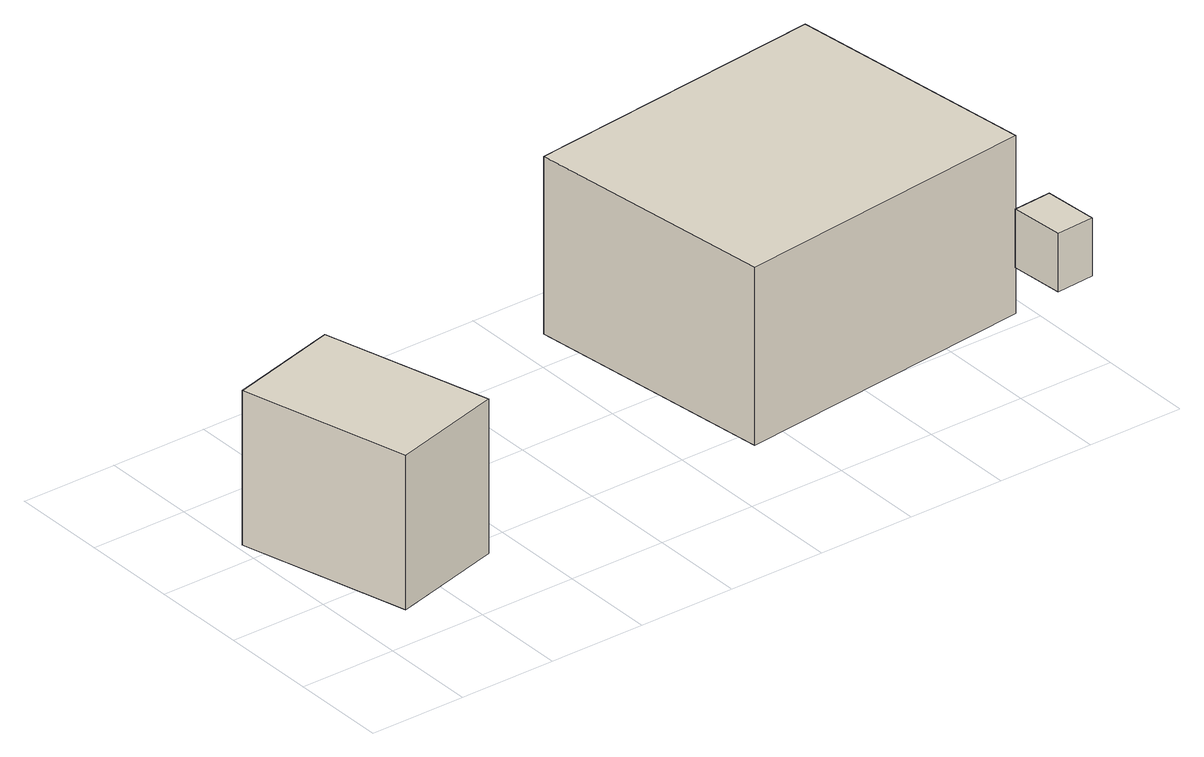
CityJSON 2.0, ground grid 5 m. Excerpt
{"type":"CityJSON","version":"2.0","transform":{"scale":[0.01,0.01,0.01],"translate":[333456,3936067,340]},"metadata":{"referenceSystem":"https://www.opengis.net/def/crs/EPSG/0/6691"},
"CityObjects":{
"building1":{"type":"Building","attributes":{"usage":"451","measuredHeight":15.5,"storeysAboveGround":2,"BuildingIDAttribute.prefecture":"14","BuildingIDAttribute.city":"14151","BuildingDetailAttribute.totalFloorArea":76.4,"BuildingDetailAttribute.buildingFootprintArea":38.2,"BuildingDetailAttribute.buildingStructureType":"601","BuildingDetailAttribute.buildingStructureOrgType":"1","BuildingDetailAttribute.orgUsage":"200","BuildingDetailAttribute.surveyYear":2015,"BuildingLandSlideRiskAttribute.description":"1","BuildingLandSlideRiskAttribute.areaType":"1"},"geometry":[{"type":"Solid","lod":"1","boundaries":[[[[0,1,2,3]],[[2,4,5,3]],[[1,6,4,2]],[[0,7,6,1]],[[3,5,7,0]],[[4,6,7,5]]]]}]},
"building2":{"type":"Building","attributes":{"usage":"451","measuredHeight":10.1,"storeysAboveGround":2,"BuildingIDAttribute.prefecture":"14","BuildingIDAttribute.city":"14151","BuildingDetailAttribute.totalFloorArea":358.61,"BuildingDetailAttribute.buildingFootprintArea":179.31,"BuildingDetailAttribute.buildingStructureType":"601","BuildingDetailAttribute.buildingStructureOrgType":"1","BuildingDetailAttribute.orgUsage":"200","BuildingDetailAttribute.surveyYear":2015,"BuildingLandSlideRiskAttribute.description":"1","BuildingLandSlideRiskAttribute.areaType":"1"},"geometry":[{"type":"Solid","lod":"1","boundaries":[[[[8,9,10,11]],[[10,12,13,11]],[[9,14,12,10]],[[8,15,14,9]],[[11,13,15,8]],[[12,14,15,13]]]]}]},
"building3":{"type":"Building","attributes":{"BuildingIDAttribute.prefecture":"14","BuildingIDAttribute.city":"14151","BuildingDetailAttribute.surveyYear":2015,"BuildingLandSlideRiskAttribute.description":"1","BuildingLandSlideRiskAttribute.areaType":"1"},"geometry":[{"type":"Solid","lod":"1","boundaries":[[[[16,17,18,19]],[[18,20,21,19]],[[17,22,20,18]],[[16,23,22,17]],[[19,21,23,16]],[[20,22,23,21]]]]}]}
},
"vertices":[
[612,1273,19],[844,396,19],[261,242,19],[31,1118,19],[261,242,813],[31,1118,813],[844,396,813],[612,1273,813],
[2017,1511,180],[3616,1694,180],[3766,375,180],[2168,193,180],[3766,375,1094],[2168,193,1094],[3616,1694,1094],[2017,1511,1094],
[3737,344,441],[3940,360,441],[3960,78,441],[3759,64,441],[3960,78,741],[3759,64,741],[3940,360,741],[3737,344,741]
]}
